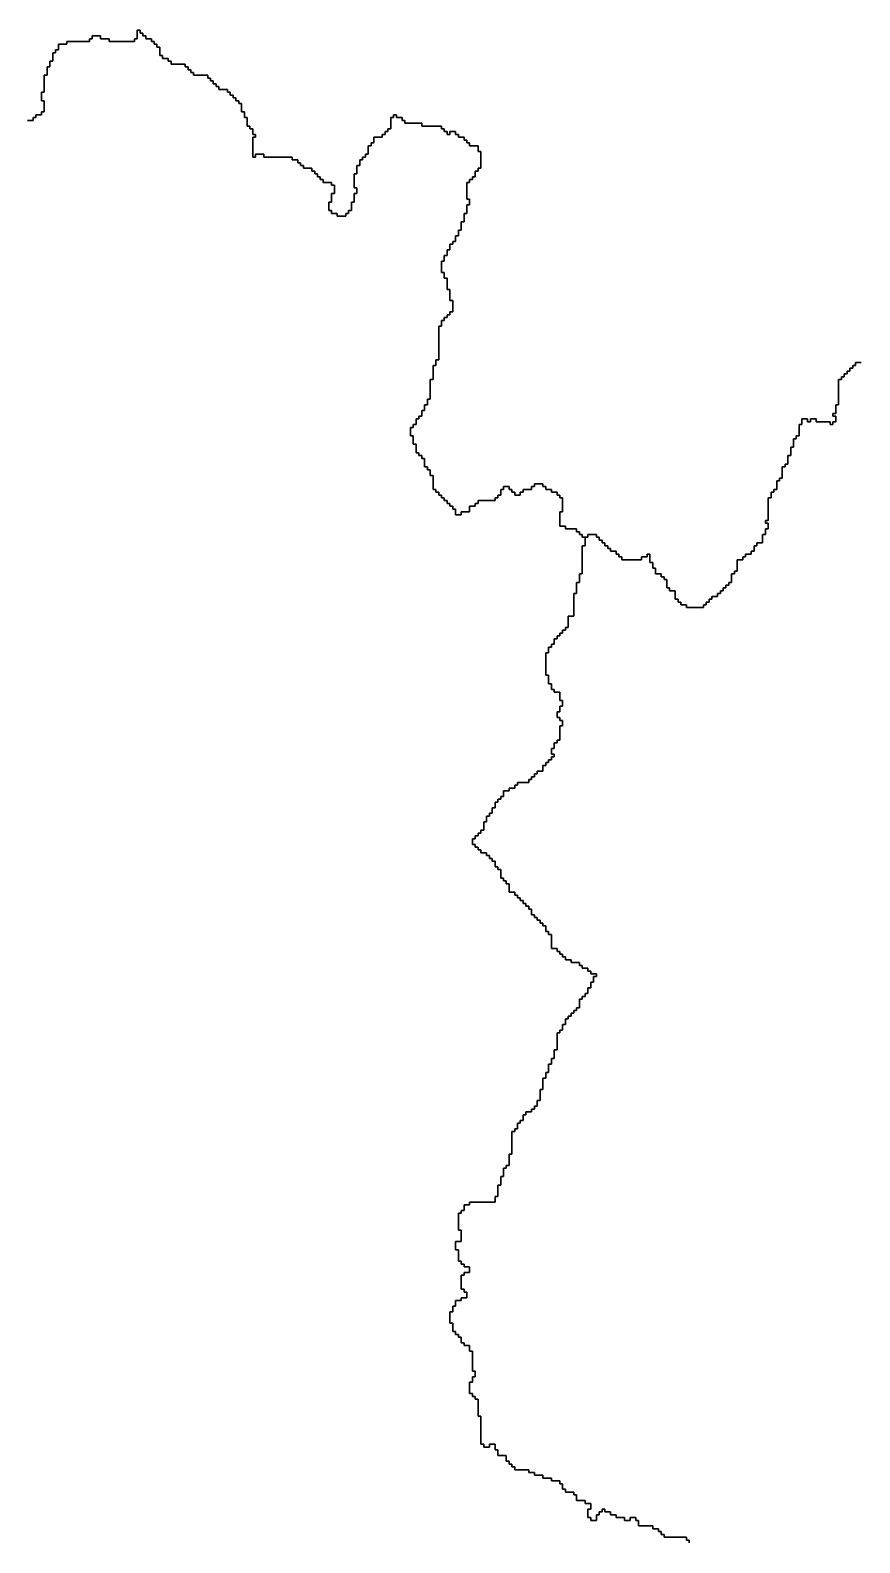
# Model space of a CAD drawing. Header units: inches. Extents: x -98695 to 376223, y 1122520 to 1501782.
# Drawn here: x 66860 to 75945, y 1272807 to 1289370 of the extents above; entities that cross this region are included whole.
import ezdxf

# ---------------------------------------------------------------- set-up
doc = ezdxf.new("R2010")
doc.units = ezdxf.units.IN
doc.header["$MEASUREMENT"] = 0
doc.layers.add('subs1', color=7, linetype='Continuous', true_color=0xc8dcf7)

msp = doc.modelspace()

# ---------------------------------------------------------------- linework, layer by layer
at = {"layer": 'subs1'}
for points in [[(75960, 1285730, 0), (75898, 1285730, 0), (75898, 1285699, 0), (75867, 1285699, 0), (75867, 1285669, 0), (75837, 1285669, 0), (75837, 1285638, 0), (75806, 1285638, 0), (75806, 1285607, 0), (75775, 1285607, 0), (75775, 1285576, 0), (75744, 1285576, 0), (75744, 1285545, 0), (75713, 1285545, 0), (75713, 1285268, 0), (75682, 1285268, 0), (75682, 1285175, 0), (75651, 1285175, 0), (75651, 1285144, 0), (75682, 1285144, 0), (75682, 1285082, 0), (75651, 1285082, 0), (75651, 1285052, 0), (75621, 1285052, 0), (75621, 1285082, 0), (75466, 1285082, 0), (75466, 1285113, 0), (75405, 1285113, 0), (75405, 1285082, 0), (75374, 1285082, 0), (75374, 1285113, 0), (75312, 1285113, 0), (75312, 1285052, 0), (75281, 1285052, 0), (75281, 1284928, 0), (75250, 1284928, 0), (75250, 1284897, 0), (75220, 1284897, 0), (75220, 1284805, 0), (75189, 1284805, 0), (75189, 1284712, 0), (75158, 1284712, 0), (75158, 1284620, 0), (75127, 1284620, 0), (75127, 1284589, 0), (75096, 1284589, 0), (75096, 1284466, 0), (75065, 1284466, 0), (75065, 1284435, 0), (75035, 1284435, 0), (75035, 1284342, 0), (75004, 1284342, 0), (75004, 1284311, 0), (74973, 1284311, 0), (74973, 1284250, 0), (74942, 1284250, 0), (74942, 1284003, 0), (74911, 1284003, 0), (74911, 1283972, 0), (74942, 1283972, 0), (74942, 1283910, 0), (74911, 1283910, 0), (74911, 1283849, 0), (74880, 1283849, 0), (74880, 1283756, 0), (74819, 1283756, 0), (74819, 1283725, 0), (74788, 1283725, 0), (74788, 1283664, 0), (74757, 1283664, 0), (74757, 1283633, 0), (74695, 1283633, 0), (74695, 1283602, 0), (74664, 1283602, 0), (74664, 1283571, 0), (74603, 1283571, 0), (74603, 1283448, 0), (74572, 1283448, 0), (74572, 1283417, 0), (74541, 1283417, 0), (74541, 1283324, 0), (74510, 1283324, 0), (74510, 1283293, 0), (74479, 1283293, 0), (74479, 1283263, 0), (74448, 1283263, 0), (74448, 1283232, 0), (74418, 1283232, 0), (74418, 1283201, 0), (74387, 1283201, 0), (74387, 1283170, 0), (74325, 1283170, 0), (74325, 1283139, 0), (74294, 1283139, 0), (74294, 1283108, 0), (74263, 1283108, 0), (74263, 1283077, 0), (74233, 1283077, 0), (74233, 1283047, 0), (74047, 1283047, 0), (74047, 1283077, 0), (73986, 1283077, 0), (73986, 1283108, 0), (73955, 1283108, 0), (73955, 1283139, 0), (73924, 1283139, 0), (73924, 1283232, 0), (73862, 1283232, 0), (73862, 1283263, 0), (73832, 1283263, 0), (73832, 1283355, 0), (73801, 1283355, 0), (73801, 1283386, 0), (73770, 1283386, 0), (73770, 1283417, 0), (73708, 1283417, 0), (73708, 1283478, 0), (73677, 1283478, 0), (73677, 1283540, 0), (73646, 1283540, 0), (73646, 1283633, 0), (73616, 1283633, 0), (73616, 1283602, 0), (73554, 1283602, 0), (73554, 1283571, 0), (73338, 1283571, 0), (73338, 1283602, 0), (73307, 1283602, 0), (73307, 1283633, 0), (73276, 1283633, 0), (73276, 1283664, 0), (73215, 1283664, 0), (73215, 1283694, 0), (73184, 1283694, 0), (73184, 1283725, 0), (73153, 1283725, 0), (73153, 1283756, 0), (73122, 1283756, 0), (73122, 1283787, 0), (73091, 1283787, 0), (73091, 1283818, 0), (73060, 1283818, 0), (73060, 1283849, 0), (72968, 1283849, 0), (72968, 1283818, 0), (72937, 1283818, 0), (72906, 1283818, 0), (72906, 1283849, 0), (72875, 1283849, 0), (72875, 1283879, 0), (72844, 1283879, 0), (72844, 1283910, 0), (72721, 1283910, 0), (72721, 1283941, 0), (72659, 1283941, 0), (72659, 1284095, 0), (72690, 1284095, 0), (72690, 1284250, 0), (72659, 1284250, 0), (72659, 1284280, 0), (72629, 1284280, 0), (72629, 1284311, 0), (72567, 1284311, 0), (72567, 1284342, 0), (72505, 1284342, 0), (72505, 1284373, 0), (72474, 1284373, 0), (72474, 1284404, 0), (72382, 1284404, 0), (72382, 1284373, 0), (72351, 1284373, 0), (72351, 1284342, 0), (72258, 1284342, 0), (72258, 1284311, 0), (72227, 1284311, 0), (72227, 1284280, 0), (72166, 1284280, 0), (72166, 1284311, 0), (72135, 1284311, 0), (72135, 1284342, 0), (72104, 1284342, 0), (72104, 1284373, 0), (72042, 1284373, 0), (72042, 1284342, 0), (72012, 1284342, 0), (72012, 1284280, 0), (71981, 1284280, 0), (71981, 1284250, 0), (71950, 1284250, 0), (71950, 1284219, 0), (71765, 1284219, 0), (71765, 1284188, 0), (71734, 1284188, 0), (71734, 1284157, 0), (71672, 1284157, 0), (71672, 1284095, 0), (71580, 1284095, 0), (71580, 1284065, 0), (71518, 1284065, 0), (71518, 1284126, 0), (71487, 1284126, 0), (71487, 1284157, 0), (71456, 1284157, 0), (71456, 1284188, 0), (71425, 1284188, 0), (71425, 1284219, 0), (71395, 1284219, 0), (71395, 1284250, 0), (71364, 1284250, 0), (71364, 1284280, 0), (71333, 1284280, 0), (71333, 1284311, 0), (71302, 1284311, 0), (71302, 1284342, 0), (71271, 1284342, 0), (71271, 1284496, 0), (71240, 1284496, 0), (71240, 1284558, 0), (71210, 1284558, 0), (71210, 1284589, 0), (71179, 1284589, 0), (71179, 1284681, 0), (71148, 1284681, 0), (71148, 1284712, 0), (71117, 1284712, 0), (71117, 1284743, 0), (71086, 1284743, 0), (71086, 1284836, 0), (71055, 1284836, 0), (71055, 1284928, 0), (71024, 1284928, 0), (71024, 1285021, 0), (71055, 1285021, 0), (71055, 1285052, 0), (71086, 1285052, 0), (71086, 1285113, 0), (71117, 1285113, 0), (71117, 1285144, 0), (71148, 1285144, 0), (71148, 1285206, 0), (71179, 1285206, 0), (71179, 1285268, 0), (71210, 1285268, 0), (71210, 1285329, 0), (71240, 1285329, 0), (71240, 1285545, 0), (71271, 1285545, 0), (71271, 1285699, 0), (71302, 1285699, 0), (71302, 1285761, 0), (71333, 1285761, 0), (71333, 1286131, 0), (71364, 1286131, 0), (71364, 1286193, 0), (71395, 1286193, 0), (71395, 1286224, 0), (71425, 1286224, 0), (71425, 1286255, 0), (71456, 1286255, 0), (71456, 1286286, 0), (71487, 1286286, 0), (71487, 1286409, 0), (71456, 1286409, 0), (71456, 1286532, 0), (71425, 1286532, 0), (71425, 1286656, 0), (71395, 1286656, 0), (71395, 1286717, 0), (71364, 1286717, 0), (71364, 1286841, 0), (71395, 1286841, 0), (71395, 1286902, 0), (71425, 1286902, 0), (71425, 1286964, 0), (71456, 1286964, 0), (71456, 1287026, 0), (71487, 1287026, 0), (71487, 1287057, 0), (71518, 1287057, 0), (71518, 1287118, 0), (71549, 1287118, 0), (71549, 1287180, 0), (71580, 1287180, 0), (71580, 1287273, 0), (71611, 1287273, 0), (71611, 1287365, 0), (71641, 1287365, 0), (71641, 1287458, 0), (71672, 1287458, 0), (71672, 1287519, 0), (71641, 1287519, 0), (71641, 1287704, 0), (71672, 1287704, 0), (71672, 1287735, 0), (71703, 1287735, 0), (71703, 1287766, 0), (71734, 1287766, 0), (71734, 1287828, 0), (71765, 1287828, 0), (71765, 1287859, 0), (71796, 1287859, 0), (71796, 1288044, 0), (71765, 1288044, 0), (71765, 1288105, 0), (71672, 1288105, 0), (71672, 1288136, 0), (71641, 1288136, 0), (71641, 1288167, 0), (71611, 1288167, 0), (71611, 1288198, 0), (71549, 1288198, 0), (71549, 1288229, 0), (71518, 1288229, 0), (71518, 1288260, 0), (71456, 1288260, 0), (71456, 1288229, 0), (71425, 1288229, 0), (71425, 1288260, 0), (71395, 1288260, 0), (71395, 1288291, 0), (71364, 1288291, 0), (71364, 1288321, 0), (71148, 1288321, 0), (71148, 1288352, 0), (70963, 1288352, 0), (70963, 1288383, 0), (70932, 1288383, 0), (70932, 1288414, 0), (70870, 1288414, 0), (70870, 1288445, 0), (70839, 1288445, 0), (70839, 1288414, 0), (70809, 1288414, 0), (70809, 1288291, 0), (70778, 1288291, 0), (70778, 1288260, 0), (70747, 1288260, 0), (70747, 1288229, 0), (70716, 1288229, 0), (70716, 1288198, 0), (70623, 1288198, 0), (70623, 1288136, 0), (70593, 1288136, 0), (70593, 1288105, 0), (70562, 1288105, 0), (70562, 1288013, 0), (70531, 1288013, 0), (70531, 1287982, 0), (70500, 1287982, 0), (70500, 1287951, 0), (70469, 1287951, 0), (70469, 1287890, 0), (70438, 1287890, 0), (70438, 1287797, 0), (70408, 1287797, 0), (70408, 1287643, 0), (70438, 1287643, 0), (70438, 1287581, 0), (70408, 1287581, 0), (70408, 1287489, 0), (70377, 1287489, 0), (70377, 1287396, 0), (70346, 1287396, 0), (70346, 1287365, 0), (70315, 1287365, 0), (70315, 1287334, 0), (70222, 1287334, 0), (70222, 1287365, 0), (70161, 1287365, 0), (70161, 1287396, 0), (70130, 1287396, 0), (70130, 1287489, 0), (70161, 1287489, 0), (70161, 1287581, 0), (70192, 1287581, 0), (70192, 1287674, 0), (70161, 1287674, 0), (70161, 1287704, 0), (70068, 1287704, 0), (70068, 1287735, 0), (70037, 1287735, 0), (70037, 1287766, 0), (70007, 1287766, 0), (70007, 1287797, 0), (69976, 1287797, 0), (69976, 1287828, 0), (69945, 1287828, 0), (69945, 1287859, 0), (69852, 1287859, 0), (69852, 1287890, 0), (69821, 1287890, 0), (69821, 1287920, 0), (69791, 1287920, 0), (69791, 1287951, 0), (69729, 1287951, 0), (69729, 1287982, 0), (69420, 1287982, 0), (69420, 1288013, 0), (69328, 1288013, 0), (69328, 1287982, 0), (69297, 1287982, 0), (69297, 1288198, 0), (69328, 1288198, 0), (69328, 1288229, 0), (69297, 1288229, 0), (69297, 1288291, 0), (69266, 1288291, 0), (69266, 1288321, 0), (69235, 1288321, 0), (69235, 1288414, 0), (69205, 1288414, 0), (69205, 1288476, 0), (69174, 1288476, 0), (69174, 1288568, 0), (69143, 1288568, 0), (69143, 1288599, 0), (69112, 1288599, 0), (69112, 1288630, 0), (69081, 1288630, 0), (69081, 1288661, 0), (69050, 1288661, 0), (69050, 1288692, 0), (69019, 1288692, 0), (69019, 1288722, 0), (68927, 1288722, 0), (68927, 1288753, 0), (68896, 1288753, 0), (68896, 1288784, 0), (68865, 1288784, 0), (68865, 1288815, 0), (68834, 1288815, 0), (68834, 1288846, 0), (68804, 1288846, 0), (68804, 1288877, 0), (68649, 1288877, 0), (68649, 1288907, 0), (68618, 1288907, 0), (68618, 1288938, 0), (68588, 1288938, 0), (68588, 1288969, 0), (68557, 1288969, 0), (68557, 1289000, 0), (68402, 1289000, 0), (68402, 1289031, 0), (68372, 1289031, 0), (68372, 1289062, 0), (68310, 1289062, 0), (68310, 1289093, 0), (68279, 1289093, 0), (68279, 1289185, 0), (68248, 1289185, 0), (68248, 1289216, 0), (68217, 1289216, 0), (68217, 1289247, 0), (68187, 1289247, 0), (68187, 1289278, 0), (68125, 1289278, 0), (68125, 1289309, 0), (68094, 1289309, 0), (68094, 1289339, 0), (68063, 1289339, 0), (68063, 1289370, 0), (68032, 1289370, 0), (68032, 1289278, 0), (68001, 1289278, 0), (68001, 1289247, 0), (67724, 1289247, 0), (67724, 1289278, 0), (67631, 1289278, 0), (67631, 1289309, 0), (67539, 1289309, 0), (67539, 1289278, 0), (67508, 1289278, 0), (67508, 1289247, 0), (67261, 1289247, 0), (67261, 1289216, 0), (67169, 1289216, 0), (67169, 1289154, 0), (67138, 1289154, 0), (67138, 1289123, 0), (67107, 1289123, 0), (67107, 1289031, 0), (67076, 1289031, 0), (67076, 1288969, 0), (67045, 1288969, 0), (67045, 1288877, 0), (67014, 1288877, 0), (67014, 1288692, 0), (66984, 1288692, 0), (66984, 1288599, 0), (67014, 1288599, 0), (67014, 1288476, 0), (66984, 1288476, 0), (66984, 1288445, 0), (66922, 1288445, 0), (66922, 1288414, 0), (66891, 1288414, 0), (66891, 1288383, 0), (66829, 1288383, 0)], [(66829, 1288383, 0), (66891, 1288383, 0), (66891, 1288414, 0), (66922, 1288414, 0), (66922, 1288445, 0), (66984, 1288445, 0), (66984, 1288476, 0), (67014, 1288476, 0), (67014, 1288599, 0), (66984, 1288599, 0), (66984, 1288692, 0), (67014, 1288692, 0), (67014, 1288877, 0), (67045, 1288877, 0), (67045, 1288969, 0), (67076, 1288969, 0), (67076, 1289031, 0), (67107, 1289031, 0), (67107, 1289123, 0), (67138, 1289123, 0), (67138, 1289154, 0), (67169, 1289154, 0), (67169, 1289216, 0), (67261, 1289216, 0), (67261, 1289247, 0), (67508, 1289247, 0), (67508, 1289278, 0), (67539, 1289278, 0), (67539, 1289309, 0), (67631, 1289309, 0), (67631, 1289278, 0), (67724, 1289278, 0), (67724, 1289247, 0), (68001, 1289247, 0), (68001, 1289278, 0), (68032, 1289278, 0), (68032, 1289370, 0), (68063, 1289370, 0), (68063, 1289339, 0), (68094, 1289339, 0), (68094, 1289309, 0), (68125, 1289309, 0), (68125, 1289278, 0), (68187, 1289278, 0), (68187, 1289247, 0), (68217, 1289247, 0), (68217, 1289216, 0), (68248, 1289216, 0), (68248, 1289185, 0), (68279, 1289185, 0), (68279, 1289093, 0), (68310, 1289093, 0), (68310, 1289062, 0), (68372, 1289062, 0), (68372, 1289031, 0), (68402, 1289031, 0), (68402, 1289000, 0), (68557, 1289000, 0), (68557, 1288969, 0), (68588, 1288969, 0), (68588, 1288938, 0), (68618, 1288938, 0), (68618, 1288907, 0), (68649, 1288907, 0), (68649, 1288877, 0), (68804, 1288877, 0), (68804, 1288846, 0), (68834, 1288846, 0), (68834, 1288815, 0), (68865, 1288815, 0), (68865, 1288784, 0), (68896, 1288784, 0), (68896, 1288753, 0), (68927, 1288753, 0), (68927, 1288722, 0), (69019, 1288722, 0), (69019, 1288692, 0), (69050, 1288692, 0), (69050, 1288661, 0), (69081, 1288661, 0), (69081, 1288630, 0), (69112, 1288630, 0), (69112, 1288599, 0), (69143, 1288599, 0), (69143, 1288568, 0), (69174, 1288568, 0), (69174, 1288476, 0), (69205, 1288476, 0), (69205, 1288414, 0), (69235, 1288414, 0), (69235, 1288321, 0), (69266, 1288321, 0), (69266, 1288291, 0), (69297, 1288291, 0), (69297, 1288229, 0), (69328, 1288229, 0), (69328, 1288198, 0), (69297, 1288198, 0), (69297, 1287982, 0), (69328, 1287982, 0), (69328, 1288013, 0), (69420, 1288013, 0), (69420, 1287982, 0), (69729, 1287982, 0), (69729, 1287951, 0), (69791, 1287951, 0), (69791, 1287920, 0), (69821, 1287920, 0), (69821, 1287890, 0), (69852, 1287890, 0), (69852, 1287859, 0), (69945, 1287859, 0), (69945, 1287828, 0), (69976, 1287828, 0), (69976, 1287797, 0), (70007, 1287797, 0), (70007, 1287766, 0), (70037, 1287766, 0), (70037, 1287735, 0), (70068, 1287735, 0), (70068, 1287704, 0), (70161, 1287704, 0), (70161, 1287674, 0), (70192, 1287674, 0), (70192, 1287581, 0), (70161, 1287581, 0), (70161, 1287489, 0), (70130, 1287489, 0), (70130, 1287396, 0), (70161, 1287396, 0), (70161, 1287365, 0), (70222, 1287365, 0), (70222, 1287334, 0), (70315, 1287334, 0), (70315, 1287365, 0), (70346, 1287365, 0), (70346, 1287396, 0), (70377, 1287396, 0), (70377, 1287489, 0), (70408, 1287489, 0), (70408, 1287581, 0), (70438, 1287581, 0), (70438, 1287643, 0), (70408, 1287643, 0), (70408, 1287797, 0), (70438, 1287797, 0), (70438, 1287890, 0), (70469, 1287890, 0), (70469, 1287951, 0), (70500, 1287951, 0), (70500, 1287982, 0), (70531, 1287982, 0), (70531, 1288013, 0), (70562, 1288013, 0), (70562, 1288105, 0), (70593, 1288105, 0), (70593, 1288136, 0), (70623, 1288136, 0), (70623, 1288198, 0), (70716, 1288198, 0), (70716, 1288229, 0), (70747, 1288229, 0), (70747, 1288260, 0), (70778, 1288260, 0), (70778, 1288291, 0), (70809, 1288291, 0), (70809, 1288414, 0), (70839, 1288414, 0), (70839, 1288445, 0), (70870, 1288445, 0), (70870, 1288414, 0), (70932, 1288414, 0), (70932, 1288383, 0), (70963, 1288383, 0), (70963, 1288352, 0), (71148, 1288352, 0), (71148, 1288321, 0), (71364, 1288321, 0), (71364, 1288291, 0), (71395, 1288291, 0), (71395, 1288260, 0), (71425, 1288260, 0), (71425, 1288229, 0), (71456, 1288229, 0), (71456, 1288260, 0), (71518, 1288260, 0), (71518, 1288229, 0), (71549, 1288229, 0), (71549, 1288198, 0), (71611, 1288198, 0), (71611, 1288167, 0), (71641, 1288167, 0), (71641, 1288136, 0), (71672, 1288136, 0), (71672, 1288105, 0), (71765, 1288105, 0), (71765, 1288044, 0), (71796, 1288044, 0), (71796, 1287859, 0), (71765, 1287859, 0), (71765, 1287828, 0), (71734, 1287828, 0), (71734, 1287766, 0), (71703, 1287766, 0), (71703, 1287735, 0), (71672, 1287735, 0), (71672, 1287704, 0), (71641, 1287704, 0), (71641, 1287519, 0), (71672, 1287519, 0), (71672, 1287458, 0), (71641, 1287458, 0), (71641, 1287365, 0), (71611, 1287365, 0), (71611, 1287273, 0), (71580, 1287273, 0), (71580, 1287180, 0), (71549, 1287180, 0), (71549, 1287118, 0), (71518, 1287118, 0), (71518, 1287057, 0), (71487, 1287057, 0), (71487, 1287026, 0), (71456, 1287026, 0), (71456, 1286964, 0), (71425, 1286964, 0), (71425, 1286902, 0), (71395, 1286902, 0), (71395, 1286841, 0), (71364, 1286841, 0), (71364, 1286717, 0), (71395, 1286717, 0), (71395, 1286656, 0), (71425, 1286656, 0), (71425, 1286532, 0), (71456, 1286532, 0), (71456, 1286409, 0), (71487, 1286409, 0), (71487, 1286286, 0), (71456, 1286286, 0), (71456, 1286255, 0), (71425, 1286255, 0), (71425, 1286224, 0), (71395, 1286224, 0), (71395, 1286193, 0), (71364, 1286193, 0), (71364, 1286131, 0), (71333, 1286131, 0), (71333, 1285761, 0), (71302, 1285761, 0), (71302, 1285699, 0), (71271, 1285699, 0), (71271, 1285545, 0), (71240, 1285545, 0), (71240, 1285329, 0), (71210, 1285329, 0), (71210, 1285268, 0), (71179, 1285268, 0), (71179, 1285206, 0), (71148, 1285206, 0), (71148, 1285144, 0), (71117, 1285144, 0), (71117, 1285113, 0), (71086, 1285113, 0), (71086, 1285052, 0), (71055, 1285052, 0), (71055, 1285021, 0), (71024, 1285021, 0), (71024, 1284928, 0), (71055, 1284928, 0), (71055, 1284836, 0), (71086, 1284836, 0), (71086, 1284743, 0), (71117, 1284743, 0), (71117, 1284712, 0), (71148, 1284712, 0), (71148, 1284681, 0), (71179, 1284681, 0), (71179, 1284589, 0), (71210, 1284589, 0), (71210, 1284558, 0), (71240, 1284558, 0), (71240, 1284496, 0), (71271, 1284496, 0), (71271, 1284342, 0), (71302, 1284342, 0), (71302, 1284311, 0), (71333, 1284311, 0), (71333, 1284280, 0), (71364, 1284280, 0), (71364, 1284250, 0), (71395, 1284250, 0), (71395, 1284219, 0), (71425, 1284219, 0), (71425, 1284188, 0), (71456, 1284188, 0), (71456, 1284157, 0), (71487, 1284157, 0), (71487, 1284126, 0), (71518, 1284126, 0), (71518, 1284065, 0), (71580, 1284065, 0), (71580, 1284095, 0), (71672, 1284095, 0), (71672, 1284157, 0), (71734, 1284157, 0), (71734, 1284188, 0), (71765, 1284188, 0), (71765, 1284219, 0), (71950, 1284219, 0), (71950, 1284250, 0), (71981, 1284250, 0), (71981, 1284280, 0), (72012, 1284280, 0), (72012, 1284342, 0), (72042, 1284342, 0), (72042, 1284373, 0), (72104, 1284373, 0), (72104, 1284342, 0), (72135, 1284342, 0), (72135, 1284311, 0), (72166, 1284311, 0), (72166, 1284280, 0), (72227, 1284280, 0), (72227, 1284311, 0), (72258, 1284311, 0), (72258, 1284342, 0), (72351, 1284342, 0), (72351, 1284373, 0), (72382, 1284373, 0), (72382, 1284404, 0), (72474, 1284404, 0), (72474, 1284373, 0), (72505, 1284373, 0), (72505, 1284342, 0), (72567, 1284342, 0), (72567, 1284311, 0), (72629, 1284311, 0), (72629, 1284280, 0), (72659, 1284280, 0), (72659, 1284250, 0), (72690, 1284250, 0), (72690, 1284095, 0), (72659, 1284095, 0), (72659, 1283941, 0), (72721, 1283941, 0), (72721, 1283910, 0), (72844, 1283910, 0), (72844, 1283879, 0), (72875, 1283879, 0), (72875, 1283849, 0), (72906, 1283849, 0), (72906, 1283818, 0), (72937, 1283818, 0), (72937, 1283725, 0), (72906, 1283725, 0), (72906, 1283417, 0), (72875, 1283417, 0), (72875, 1283324, 0), (72844, 1283324, 0), (72844, 1283201, 0), (72814, 1283201, 0), (72814, 1282954, 0), (72752, 1282954, 0), (72752, 1282831, 0), (72721, 1282831, 0), (72721, 1282800, 0), (72690, 1282800, 0), (72690, 1282769, 0), (72659, 1282769, 0), (72659, 1282738, 0), (72629, 1282738, 0), (72629, 1282707, 0), (72598, 1282707, 0), (72598, 1282646, 0), (72567, 1282646, 0), (72567, 1282615, 0), (72536, 1282615, 0), (72536, 1282553, 0), (72505, 1282553, 0), (72505, 1282306, 0), (72536, 1282306, 0), (72536, 1282214, 0), (72567, 1282214, 0), (72567, 1282152, 0), (72598, 1282152, 0), (72598, 1282121, 0), (72659, 1282121, 0), (72659, 1282029, 0), (72690, 1282029, 0), (72690, 1281967, 0), (72659, 1281967, 0), (72659, 1281905, 0), (72629, 1281905, 0), (72629, 1281844, 0), (72659, 1281844, 0), (72659, 1281813, 0), (72690, 1281813, 0), (72690, 1281751, 0), (72659, 1281751, 0), (72659, 1281597, 0), (72629, 1281597, 0), (72629, 1281566, 0), (72598, 1281566, 0), (72598, 1281504, 0), (72567, 1281504, 0), (72567, 1281443, 0), (72598, 1281443, 0), (72598, 1281412, 0), (72567, 1281412, 0), (72567, 1281381, 0), (72536, 1281381, 0), (72536, 1281350, 0), (72505, 1281350, 0), (72505, 1281319, 0), (72474, 1281319, 0), (72474, 1281257, 0), (72413, 1281257, 0), (72413, 1281227, 0), (72382, 1281227, 0), (72382, 1281196, 0), (72351, 1281196, 0), (72351, 1281165, 0), (72320, 1281165, 0), (72320, 1281134, 0), (72197, 1281134, 0), (72197, 1281103, 0), (72166, 1281103, 0), (72166, 1281072, 0), (72104, 1281072, 0), (72104, 1281042, 0), (72042, 1281042, 0), (72042, 1280980, 0), (72012, 1280980, 0), (72012, 1280949, 0), (71981, 1280949, 0), (71981, 1280918, 0), (71950, 1280918, 0), (71950, 1280856, 0), (71919, 1280856, 0), (71919, 1280795, 0), (71888, 1280795, 0), (71888, 1280764, 0), (71857, 1280764, 0), (71857, 1280702, 0), (71826, 1280702, 0), (71826, 1280610, 0), (71796, 1280610, 0), (71796, 1280579, 0), (71765, 1280579, 0), (71765, 1280548, 0), (71734, 1280548, 0), (71734, 1280517, 0), (71703, 1280517, 0), (71703, 1280455, 0), (71734, 1280455, 0), (71734, 1280425, 0), (71765, 1280425, 0), (71765, 1280394, 0), (71796, 1280394, 0), (71796, 1280363, 0), (71857, 1280363, 0), (71857, 1280332, 0), (71888, 1280332, 0), (71888, 1280301, 0), (71919, 1280301, 0), (71919, 1280270, 0), (71950, 1280270, 0), (71950, 1280209, 0), (71981, 1280209, 0), (71981, 1280178, 0), (72012, 1280178, 0), (72012, 1280085, 0), (72042, 1280085, 0), (72042, 1280054, 0), (72073, 1280054, 0), (72073, 1280024, 0), (72104, 1280024, 0), (72104, 1279931, 0), (72166, 1279931, 0), (72166, 1279900, 0), (72197, 1279900, 0), (72197, 1279869, 0), (72227, 1279869, 0), (72227, 1279839, 0), (72258, 1279839, 0), (72258, 1279808, 0), (72289, 1279808, 0), (72289, 1279777, 0), (72320, 1279777, 0), (72320, 1279746, 0), (72351, 1279746, 0), (72351, 1279684, 0), (72382, 1279684, 0), (72382, 1279653, 0), (72413, 1279653, 0), (72413, 1279623, 0), (72443, 1279623, 0), (72443, 1279592, 0), (72474, 1279592, 0), (72474, 1279561, 0), (72505, 1279561, 0), (72505, 1279499, 0), (72536, 1279499, 0), (72536, 1279468, 0), (72567, 1279468, 0), (72567, 1279314, 0), (72629, 1279314, 0), (72629, 1279283, 0), (72659, 1279283, 0), (72659, 1279252, 0), (72690, 1279252, 0), (72690, 1279222, 0), (72721, 1279222, 0), (72721, 1279191, 0), (72783, 1279191, 0), (72783, 1279160, 0), (72875, 1279160, 0), (72875, 1279129, 0), (72906, 1279129, 0), (72906, 1279098, 0), (72968, 1279098, 0), (72968, 1279067, 0), (72999, 1279067, 0), (72999, 1279037, 0), (73060, 1279037, 0), (73060, 1279006, 0), (73030, 1279006, 0), (73030, 1278944, 0), (72999, 1278944, 0), (72999, 1278882, 0), (72968, 1278882, 0), (72968, 1278821, 0), (72937, 1278821, 0), (72937, 1278790, 0), (72906, 1278790, 0), (72906, 1278759, 0), (72875, 1278759, 0), (72875, 1278666, 0), (72844, 1278666, 0), (72844, 1278635, 0), (72814, 1278635, 0), (72814, 1278605, 0), (72783, 1278605, 0), (72783, 1278574, 0), (72752, 1278574, 0), (72752, 1278543, 0), (72721, 1278543, 0), (72721, 1278481, 0), (72690, 1278481, 0), (72690, 1278420, 0), (72659, 1278420, 0), (72659, 1278389, 0), (72629, 1278389, 0), (72629, 1278204, 0), (72598, 1278204, 0), (72598, 1278111, 0), (72567, 1278111, 0), (72567, 1278049, 0), (72536, 1278049, 0), (72536, 1277957, 0), (72505, 1277957, 0), (72505, 1277895, 0), (72474, 1277895, 0), (72474, 1277772, 0), (72443, 1277772, 0), (72443, 1277648, 0), (72413, 1277648, 0), (72413, 1277587, 0), (72382, 1277587, 0), (72382, 1277556, 0), (72351, 1277556, 0), (72351, 1277525, 0), (72289, 1277525, 0), (72289, 1277494, 0), (72258, 1277494, 0), (72258, 1277432, 0), (72227, 1277432, 0), (72227, 1277402, 0), (72197, 1277402, 0), (72197, 1277340, 0), (72166, 1277340, 0), (72166, 1277309, 0), (72135, 1277309, 0), (72135, 1277062, 0), (72104, 1277062, 0), (72104, 1276939, 0), (72073, 1276939, 0), (72073, 1276908, 0), (72042, 1276908, 0), (72042, 1276816, 0), (72012, 1276816, 0), (72012, 1276723, 0), (71981, 1276723, 0), (71981, 1276600, 0), (71950, 1276600, 0), (71950, 1276538, 0), (71672, 1276538, 0), (71672, 1276507, 0), (71611, 1276507, 0), (71611, 1276445, 0), (71580, 1276445, 0), (71580, 1276415, 0), (71549, 1276415, 0), (71549, 1276229, 0), (71580, 1276229, 0), (71580, 1276106, 0), (71518, 1276106, 0), (71518, 1276014, 0), (71549, 1276014, 0), (71549, 1275890, 0), (71580, 1275890, 0), (71580, 1275859, 0), (71611, 1275859, 0), (71611, 1275828, 0), (71672, 1275828, 0), (71672, 1275767, 0), (71611, 1275767, 0), (71611, 1275736, 0), (71580, 1275736, 0), (71580, 1275582, 0), (71611, 1275582, 0), (71611, 1275551, 0), (71641, 1275551, 0), (71641, 1275489, 0), (71580, 1275489, 0), (71580, 1275458, 0), (71518, 1275458, 0), (71518, 1275397, 0), (71487, 1275397, 0), (71487, 1275335, 0), (71456, 1275335, 0), (71456, 1275212, 0), (71487, 1275212, 0), (71487, 1275119, 0), (71518, 1275119, 0), (71518, 1275088, 0), (71549, 1275088, 0), (71549, 1275057, 0), (71580, 1275057, 0), (71580, 1274996, 0), (71611, 1274996, 0), (71611, 1274965, 0), (71672, 1274965, 0), (71672, 1274903, 0), (71703, 1274903, 0), (71703, 1274687, 0), (71734, 1274687, 0), (71734, 1274625, 0), (71703, 1274625, 0), (71703, 1274564, 0), (71672, 1274564, 0), (71672, 1274440, 0), (71703, 1274440, 0), (71703, 1274409, 0), (71734, 1274409, 0), (71734, 1274379, 0), (71765, 1274379, 0), (71765, 1274194, 0), (71796, 1274194, 0), (71796, 1273885, 0), (71826, 1273885, 0), (71826, 1273854, 0), (71888, 1273854, 0), (71888, 1273885, 0), (71950, 1273885, 0), (71950, 1273823, 0), (71981, 1273823, 0), (71981, 1273762, 0), (72073, 1273762, 0), (72073, 1273700, 0), (72104, 1273700, 0), (72104, 1273669, 0), (72135, 1273669, 0), (72135, 1273638, 0), (72166, 1273638, 0), (72166, 1273607, 0), (72320, 1273607, 0), (72320, 1273577, 0), (72382, 1273577, 0), (72382, 1273546, 0), (72474, 1273546, 0), (72474, 1273515, 0), (72567, 1273515, 0), (72567, 1273484, 0), (72659, 1273484, 0), (72659, 1273453, 0), (72690, 1273453, 0), (72690, 1273392, 0), (72721, 1273392, 0), (72721, 1273361, 0), (72814, 1273361, 0), (72814, 1273330, 0), (72844, 1273330, 0), (72844, 1273268, 0), (72937, 1273268, 0), (72937, 1273237, 0), (72999, 1273237, 0), (72999, 1273176, 0), (72968, 1273176, 0), (72968, 1273083, 0), (72999, 1273083, 0), (72999, 1273052, 0), (73060, 1273052, 0), (73060, 1273114, 0), (73091, 1273114, 0), (73091, 1273145, 0), (73122, 1273145, 0), (73122, 1273176, 0), (73153, 1273176, 0), (73153, 1273145, 0), (73215, 1273145, 0), (73215, 1273114, 0), (73276, 1273114, 0), (73276, 1273083, 0), (73369, 1273083, 0), (73369, 1273052, 0), (73431, 1273052, 0), (73431, 1273083, 0), (73492, 1273083, 0), (73492, 1273052, 0), (73523, 1273052, 0), (73523, 1272991, 0), (73677, 1272991, 0), (73677, 1272960, 0), (73739, 1272960, 0), (73739, 1272929, 0), (73770, 1272929, 0), (73770, 1272898, 0), (73801, 1272898, 0), (73801, 1272867, 0), (74047, 1272867, 0), (74047, 1272836, 0), (74078, 1272836, 0), (74078, 1272805, 0)], [(74078, 1272805, 0), (74078, 1272836, 0), (74047, 1272836, 0), (74047, 1272867, 0), (73801, 1272867, 0), (73801, 1272898, 0), (73770, 1272898, 0), (73770, 1272929, 0), (73739, 1272929, 0), (73739, 1272960, 0), (73677, 1272960, 0), (73677, 1272991, 0), (73523, 1272991, 0), (73523, 1273052, 0), (73492, 1273052, 0), (73492, 1273083, 0), (73431, 1273083, 0), (73431, 1273052, 0), (73369, 1273052, 0), (73369, 1273083, 0), (73276, 1273083, 0), (73276, 1273114, 0), (73215, 1273114, 0), (73215, 1273145, 0), (73153, 1273145, 0), (73153, 1273176, 0), (73122, 1273176, 0), (73122, 1273145, 0), (73091, 1273145, 0), (73091, 1273114, 0), (73060, 1273114, 0), (73060, 1273052, 0), (72999, 1273052, 0), (72999, 1273083, 0), (72968, 1273083, 0), (72968, 1273176, 0), (72999, 1273176, 0), (72999, 1273237, 0), (72937, 1273237, 0), (72937, 1273268, 0), (72844, 1273268, 0), (72844, 1273330, 0), (72814, 1273330, 0), (72814, 1273361, 0), (72721, 1273361, 0), (72721, 1273392, 0), (72690, 1273392, 0), (72690, 1273453, 0), (72659, 1273453, 0), (72659, 1273484, 0), (72567, 1273484, 0), (72567, 1273515, 0), (72474, 1273515, 0), (72474, 1273546, 0), (72382, 1273546, 0), (72382, 1273577, 0), (72320, 1273577, 0), (72320, 1273607, 0), (72166, 1273607, 0), (72166, 1273638, 0), (72135, 1273638, 0), (72135, 1273669, 0), (72104, 1273669, 0), (72104, 1273700, 0), (72073, 1273700, 0), (72073, 1273762, 0), (71981, 1273762, 0), (71981, 1273823, 0), (71950, 1273823, 0), (71950, 1273885, 0), (71888, 1273885, 0), (71888, 1273854, 0), (71826, 1273854, 0), (71826, 1273885, 0), (71796, 1273885, 0), (71796, 1274194, 0), (71765, 1274194, 0), (71765, 1274379, 0), (71734, 1274379, 0), (71734, 1274409, 0), (71703, 1274409, 0), (71703, 1274440, 0), (71672, 1274440, 0), (71672, 1274564, 0), (71703, 1274564, 0), (71703, 1274625, 0), (71734, 1274625, 0), (71734, 1274687, 0), (71703, 1274687, 0), (71703, 1274903, 0), (71672, 1274903, 0), (71672, 1274965, 0), (71611, 1274965, 0), (71611, 1274996, 0), (71580, 1274996, 0), (71580, 1275057, 0), (71549, 1275057, 0), (71549, 1275088, 0), (71518, 1275088, 0), (71518, 1275119, 0), (71487, 1275119, 0), (71487, 1275212, 0), (71456, 1275212, 0), (71456, 1275335, 0), (71487, 1275335, 0), (71487, 1275397, 0), (71518, 1275397, 0), (71518, 1275458, 0), (71580, 1275458, 0), (71580, 1275489, 0), (71641, 1275489, 0), (71641, 1275551, 0), (71611, 1275551, 0), (71611, 1275582, 0), (71580, 1275582, 0), (71580, 1275736, 0), (71611, 1275736, 0), (71611, 1275767, 0), (71672, 1275767, 0), (71672, 1275828, 0), (71611, 1275828, 0), (71611, 1275859, 0), (71580, 1275859, 0), (71580, 1275890, 0), (71549, 1275890, 0), (71549, 1276014, 0), (71518, 1276014, 0), (71518, 1276106, 0), (71580, 1276106, 0), (71580, 1276229, 0), (71549, 1276229, 0), (71549, 1276415, 0), (71580, 1276415, 0), (71580, 1276445, 0), (71611, 1276445, 0), (71611, 1276507, 0), (71672, 1276507, 0), (71672, 1276538, 0), (71950, 1276538, 0), (71950, 1276600, 0), (71981, 1276600, 0), (71981, 1276723, 0), (72012, 1276723, 0), (72012, 1276816, 0), (72042, 1276816, 0), (72042, 1276908, 0), (72073, 1276908, 0), (72073, 1276939, 0), (72104, 1276939, 0), (72104, 1277062, 0), (72135, 1277062, 0), (72135, 1277309, 0), (72166, 1277309, 0), (72166, 1277340, 0), (72197, 1277340, 0), (72197, 1277402, 0), (72227, 1277402, 0), (72227, 1277432, 0), (72258, 1277432, 0), (72258, 1277494, 0), (72289, 1277494, 0), (72289, 1277525, 0), (72351, 1277525, 0), (72351, 1277556, 0), (72382, 1277556, 0), (72382, 1277587, 0), (72413, 1277587, 0), (72413, 1277648, 0), (72443, 1277648, 0), (72443, 1277772, 0), (72474, 1277772, 0), (72474, 1277895, 0), (72505, 1277895, 0), (72505, 1277957, 0), (72536, 1277957, 0), (72536, 1278049, 0), (72567, 1278049, 0), (72567, 1278111, 0), (72598, 1278111, 0), (72598, 1278204, 0), (72629, 1278204, 0), (72629, 1278389, 0), (72659, 1278389, 0), (72659, 1278420, 0), (72690, 1278420, 0), (72690, 1278481, 0), (72721, 1278481, 0), (72721, 1278543, 0), (72752, 1278543, 0), (72752, 1278574, 0), (72783, 1278574, 0), (72783, 1278605, 0), (72814, 1278605, 0), (72814, 1278635, 0), (72844, 1278635, 0), (72844, 1278666, 0), (72875, 1278666, 0), (72875, 1278759, 0), (72906, 1278759, 0), (72906, 1278790, 0), (72937, 1278790, 0), (72937, 1278821, 0), (72968, 1278821, 0), (72968, 1278882, 0), (72999, 1278882, 0), (72999, 1278944, 0), (73030, 1278944, 0), (73030, 1279006, 0), (73060, 1279006, 0), (73060, 1279037, 0), (72999, 1279037, 0), (72999, 1279067, 0), (72968, 1279067, 0), (72968, 1279098, 0), (72906, 1279098, 0), (72906, 1279129, 0), (72875, 1279129, 0), (72875, 1279160, 0), (72783, 1279160, 0), (72783, 1279191, 0), (72721, 1279191, 0), (72721, 1279222, 0), (72690, 1279222, 0), (72690, 1279252, 0), (72659, 1279252, 0), (72659, 1279283, 0), (72629, 1279283, 0), (72629, 1279314, 0), (72567, 1279314, 0), (72567, 1279468, 0), (72536, 1279468, 0), (72536, 1279499, 0), (72505, 1279499, 0), (72505, 1279561, 0), (72474, 1279561, 0), (72474, 1279592, 0), (72443, 1279592, 0), (72443, 1279623, 0), (72413, 1279623, 0), (72413, 1279653, 0), (72382, 1279653, 0), (72382, 1279684, 0), (72351, 1279684, 0), (72351, 1279746, 0), (72320, 1279746, 0), (72320, 1279777, 0), (72289, 1279777, 0), (72289, 1279808, 0), (72258, 1279808, 0), (72258, 1279839, 0), (72227, 1279839, 0), (72227, 1279869, 0), (72197, 1279869, 0), (72197, 1279900, 0), (72166, 1279900, 0), (72166, 1279931, 0), (72104, 1279931, 0), (72104, 1280024, 0), (72073, 1280024, 0), (72073, 1280054, 0), (72042, 1280054, 0), (72042, 1280085, 0), (72012, 1280085, 0), (72012, 1280178, 0), (71981, 1280178, 0), (71981, 1280209, 0), (71950, 1280209, 0), (71950, 1280270, 0), (71919, 1280270, 0), (71919, 1280301, 0), (71888, 1280301, 0), (71888, 1280332, 0), (71857, 1280332, 0), (71857, 1280363, 0), (71796, 1280363, 0), (71796, 1280394, 0), (71765, 1280394, 0), (71765, 1280425, 0), (71734, 1280425, 0), (71734, 1280455, 0), (71703, 1280455, 0), (71703, 1280517, 0), (71734, 1280517, 0), (71734, 1280548, 0), (71765, 1280548, 0), (71765, 1280579, 0), (71796, 1280579, 0), (71796, 1280610, 0), (71826, 1280610, 0), (71826, 1280702, 0), (71857, 1280702, 0), (71857, 1280764, 0), (71888, 1280764, 0), (71888, 1280795, 0), (71919, 1280795, 0), (71919, 1280856, 0), (71950, 1280856, 0), (71950, 1280918, 0), (71981, 1280918, 0), (71981, 1280949, 0), (72012, 1280949, 0), (72012, 1280980, 0), (72042, 1280980, 0), (72042, 1281042, 0), (72104, 1281042, 0), (72104, 1281072, 0), (72166, 1281072, 0), (72166, 1281103, 0), (72197, 1281103, 0), (72197, 1281134, 0), (72320, 1281134, 0), (72320, 1281165, 0), (72351, 1281165, 0), (72351, 1281196, 0), (72382, 1281196, 0), (72382, 1281227, 0), (72413, 1281227, 0), (72413, 1281257, 0), (72474, 1281257, 0), (72474, 1281319, 0), (72505, 1281319, 0), (72505, 1281350, 0), (72536, 1281350, 0), (72536, 1281381, 0), (72567, 1281381, 0), (72567, 1281412, 0), (72598, 1281412, 0), (72598, 1281443, 0), (72567, 1281443, 0), (72567, 1281504, 0), (72598, 1281504, 0), (72598, 1281566, 0), (72629, 1281566, 0), (72629, 1281597, 0), (72659, 1281597, 0), (72659, 1281751, 0), (72690, 1281751, 0), (72690, 1281813, 0), (72659, 1281813, 0), (72659, 1281844, 0), (72629, 1281844, 0), (72629, 1281905, 0), (72659, 1281905, 0), (72659, 1281967, 0), (72690, 1281967, 0), (72690, 1282029, 0), (72659, 1282029, 0), (72659, 1282121, 0), (72598, 1282121, 0), (72598, 1282152, 0), (72567, 1282152, 0), (72567, 1282214, 0), (72536, 1282214, 0), (72536, 1282306, 0), (72505, 1282306, 0), (72505, 1282553, 0), (72536, 1282553, 0), (72536, 1282615, 0), (72567, 1282615, 0), (72567, 1282646, 0), (72598, 1282646, 0), (72598, 1282707, 0), (72629, 1282707, 0), (72629, 1282738, 0), (72659, 1282738, 0), (72659, 1282769, 0), (72690, 1282769, 0), (72690, 1282800, 0), (72721, 1282800, 0), (72721, 1282831, 0), (72752, 1282831, 0), (72752, 1282954, 0), (72814, 1282954, 0), (72814, 1283201, 0), (72844, 1283201, 0), (72844, 1283324, 0), (72875, 1283324, 0), (72875, 1283417, 0), (72906, 1283417, 0), (72906, 1283725, 0), (72937, 1283725, 0), (72937, 1283818, 0), (72968, 1283818, 0), (72968, 1283849, 0), (73060, 1283849, 0), (73060, 1283818, 0), (73091, 1283818, 0), (73091, 1283787, 0), (73122, 1283787, 0), (73122, 1283756, 0), (73153, 1283756, 0), (73153, 1283725, 0), (73184, 1283725, 0), (73184, 1283694, 0), (73215, 1283694, 0), (73215, 1283664, 0), (73276, 1283664, 0), (73276, 1283633, 0), (73307, 1283633, 0), (73307, 1283602, 0), (73338, 1283602, 0), (73338, 1283571, 0), (73554, 1283571, 0), (73554, 1283602, 0), (73616, 1283602, 0), (73616, 1283633, 0), (73646, 1283633, 0), (73646, 1283540, 0), (73677, 1283540, 0), (73677, 1283478, 0), (73708, 1283478, 0), (73708, 1283417, 0), (73770, 1283417, 0), (73770, 1283386, 0), (73801, 1283386, 0), (73801, 1283355, 0), (73832, 1283355, 0), (73832, 1283263, 0), (73862, 1283263, 0), (73862, 1283232, 0), (73924, 1283232, 0), (73924, 1283139, 0), (73955, 1283139, 0), (73955, 1283108, 0), (73986, 1283108, 0), (73986, 1283077, 0), (74047, 1283077, 0), (74047, 1283047, 0), (74233, 1283047, 0), (74233, 1283077, 0), (74263, 1283077, 0), (74263, 1283108, 0), (74294, 1283108, 0), (74294, 1283139, 0), (74325, 1283139, 0), (74325, 1283170, 0), (74387, 1283170, 0), (74387, 1283201, 0), (74418, 1283201, 0), (74418, 1283232, 0), (74448, 1283232, 0), (74448, 1283263, 0), (74479, 1283263, 0), (74479, 1283293, 0), (74510, 1283293, 0), (74510, 1283324, 0), (74541, 1283324, 0), (74541, 1283417, 0), (74572, 1283417, 0), (74572, 1283448, 0), (74603, 1283448, 0), (74603, 1283571, 0), (74664, 1283571, 0), (74664, 1283602, 0), (74695, 1283602, 0), (74695, 1283633, 0), (74757, 1283633, 0), (74757, 1283664, 0), (74788, 1283664, 0), (74788, 1283725, 0), (74819, 1283725, 0), (74819, 1283756, 0), (74880, 1283756, 0), (74880, 1283849, 0), (74911, 1283849, 0), (74911, 1283910, 0), (74942, 1283910, 0), (74942, 1283972, 0), (74911, 1283972, 0), (74911, 1284003, 0), (74942, 1284003, 0), (74942, 1284250, 0), (74973, 1284250, 0), (74973, 1284311, 0), (75004, 1284311, 0), (75004, 1284342, 0), (75035, 1284342, 0), (75035, 1284435, 0), (75065, 1284435, 0), (75065, 1284466, 0), (75096, 1284466, 0), (75096, 1284589, 0), (75127, 1284589, 0), (75127, 1284620, 0), (75158, 1284620, 0), (75158, 1284712, 0), (75189, 1284712, 0), (75189, 1284805, 0), (75220, 1284805, 0), (75220, 1284897, 0), (75250, 1284897, 0), (75250, 1284928, 0), (75281, 1284928, 0), (75281, 1285052, 0), (75312, 1285052, 0), (75312, 1285113, 0), (75374, 1285113, 0), (75374, 1285082, 0), (75405, 1285082, 0), (75405, 1285113, 0), (75466, 1285113, 0), (75466, 1285082, 0), (75621, 1285082, 0), (75621, 1285052, 0), (75651, 1285052, 0), (75651, 1285082, 0), (75682, 1285082, 0), (75682, 1285144, 0), (75651, 1285144, 0), (75651, 1285175, 0), (75682, 1285175, 0), (75682, 1285268, 0), (75713, 1285268, 0), (75713, 1285545, 0), (75744, 1285545, 0), (75744, 1285576, 0), (75775, 1285576, 0), (75775, 1285607, 0), (75806, 1285607, 0), (75806, 1285638, 0), (75837, 1285638, 0), (75837, 1285669, 0), (75867, 1285669, 0), (75867, 1285699, 0), (75898, 1285699, 0), (75898, 1285730, 0), (75960, 1285730, 0)]]:
    msp.add_polyline3d(points, dxfattribs=at)

doc.saveas('drawing.dxf')
